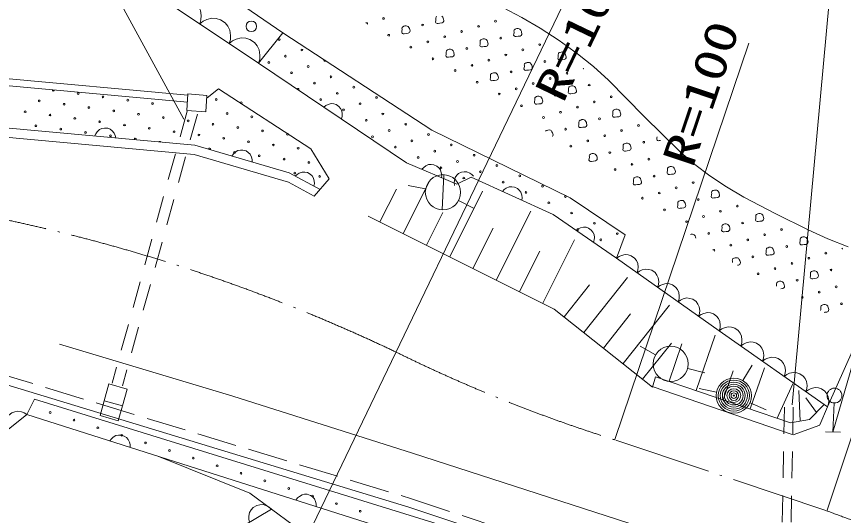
# Model space of a CAD drawing. Units: millimetres, scale not verified. Extents: x 40000 to 680000, y 20000 to 380000.
# Drawn here: x 502077 to 548785, y 267769 to 295981 of the extents above; entities that cross this region are included whole.
import ezdxf
from ezdxf.enums import TextEntityAlignment as Align

# ---------------------------------------------------------------- set-up
doc = ezdxf.new("R2010")
doc.units = ezdxf.units.MM
doc.header["$LTSCALE"] = 1000
for name, pattern in [('USER2', [2.5, 1.5, -1]), ('USER3', [3, 2.25, -0.75]), ('USER5', [7.000001, 5.508197, -0.688525, 0.114754, -0.688525])]:
    doc.linetypes.add(name, pattern=pattern)
for name, color, linetype, lineweight in [('S-BGD', 1, 'Continuous', 13), ('S-BGD-HTXT', 6, 'Continuous', 13), ('S-BMK', 3, 'USER5', 13)]:
    doc.layers.add(name, color=color, linetype=linetype, lineweight=lineweight)
doc.styles.add('ＭＳ ゴシック', font='')
doc.styles.get('ＭＳ ゴシック').set_extended_font_data('MS Gothic')

# ---------------------------------------------------------------- blocks, each defined once
blk = doc.blocks.new('BUHIN48')
at = {"layer": 'S-BGD'}
blk.add_lwpolyline([(-622, -369), (-491, -484), (-344, -562), (-142, -627), (39, -620), (213, -580), (406, -466), (525, -332), (618, -176), (658, 32), (658, 196), (622, 369)], dxfattribs=at)
blk = doc.blocks.new('BUHIN145')
at = {"layer": 'S-BGD'}
blk.add_lwpolyline([(-830, 556), (-896, 324), (-905, 95), (-865, -196), (-749, -418), (-596, -611), (-339, -784), (-102, -852), (148, -875), (432, -801), (636, -703), (830, -556)], dxfattribs=at)
blk = doc.blocks.new('BUHIN147')
at = {"layer": 'S-BGD'}
blk.add_lwpolyline([(-580, 410), (-631, 246), (-641, 84), (-618, -124), (-540, -284), (-434, -424), (-254, -551), (-87, -603), (89, -624), (293, -576), (439, -510), (580, -410)], dxfattribs=at)
blk = doc.blocks.new('BUHIN148')
at = {"layer": 'S-BGD'}
blk.add_lwpolyline([(-613, 430), (-666, 257), (-676, 86), (-651, -133), (-568, -301), (-456, -448), (-266, -581), (-90, -636), (97, -657), (311, -606), (465, -536), (613, -430)], dxfattribs=at)
blk = doc.blocks.new('BUHIN151')
at = {"layer": 'S-BGD'}
blk.add_lwpolyline([(-557, -449), (-412, -544), (-257, -598), (-50, -633), (126, -601), (291, -537), (464, -398), (561, -251), (629, -85), (639, 125), (616, 285), (557, 449)], dxfattribs=at)
blk = doc.blocks.new('BUHIN174')
at = {"layer": 'S-BGD'}
blk.add_lwpolyline([(598, -54), (537, -187), (455, -297), (330, -418), (192, -478), (47, -507), (-138, -491), (-274, -436), (-399, -352), (-504, -210), (-565, -87), (-598, 54)], dxfattribs=at)
blk = doc.blocks.new('BUHIN176')
at = {"layer": 'S-BGD'}
blk.add_lwpolyline([(572, -182), (484, -299), (380, -389), (231, -480), (84, -508), (-63, -506), (-241, -449), (-362, -366), (-466, -258), (-538, -96), (-571, 37), (-572, 182)], dxfattribs=at)
blk = doc.blocks.new('BUHIN196')
at = {"layer": 'S-BGD'}
for p, q in [((425, -18), (-418, 18)), ((-69, -1642), (0, 0))]:
    blk.add_line(p, q, dxfattribs=at)
blk.add_circle((-87, -2061), 419, dxfattribs=at)
blk = doc.blocks.new('BUHIN200')
at = {"layer": 'S-BGD'}
blk.add_circle((0, 0), 995, dxfattribs=at)
blk = doc.blocks.new('BUHIN202')
at = {"layer": 'S-BGD'}
blk.add_line((-42, -994), (42, 994), dxfattribs=at)
blk.add_circle((0, 0), 995, dxfattribs=at)

msp = doc.modelspace()

# ---------------------------------------------------------------- linework, layer by layer
at = {"layer": 'S-BGD'}
for p, q in [((558971, 309897), (548191, 272489)), ((499824, 306955), (517110, 295065)), ((515750, 293343), (495827, 306694)), ((517110, 295065), (515750, 293343)), ((515750, 293343), (517110, 295065)), ((517110, 295065), (525538, 289558)), ((491753, 293359), (511756, 291530)), ((524111, 287717), (515750, 293343)), ((491801, 292953), (511727, 291131)), ((512148, 288711), (481783, 291462)), ((511762, 291601), (511693, 290661)), ((512832, 291523), (511762, 291601)), ((512764, 290584), (512832, 291523)), ((512844, 291385), (513491, 291899)), ((513491, 291899), (518701, 288496)), ((481738, 290938), (512103, 288188)), ((511693, 290661), (512764, 290584)), ((525538, 289558), (533350, 285733)), ((517479, 287137), (512148, 288711)), ((512103, 288188), (517434, 286614)), ((518701, 288496), (519734, 286797)), ((526942, 286493), (524111, 287717)), ((519218, 286205), (517479, 287137)), ((519734, 286797), (518893, 285832)), ((527756, 286889), (526942, 286493)), ((532391, 284792), (527756, 286889)), ((517434, 286614), (518893, 285832)), ((523917, 283708), (525401, 286676)), ((525181, 286240), (524201, 286436)), ((547892, 273915), (553477, 286529)), ((522603, 284365), (523532, 286221)), ((526543, 282395), (528397, 286101)), ((527048, 285581), (527934, 285118)), ((533350, 285733), (536451, 283640)), ((529169, 281081), (531119, 284979)), ((532452, 279438), (521947, 284694)), ((525230, 283052), (526155, 284902)), ((535966, 282311), (532391, 284792)), ((527856, 281738), (528997, 284019)), ((536451, 283640), (535966, 282311)), ((531796, 279767), (533595, 283363)), ((530483, 280424), (531633, 282723)), ((535966, 282311), (541765, 278212)), ((534116, 278117), (536591, 281233)), ((533007, 278998), (534446, 280809)), ((537997, 275033), (532452, 279438)), ((536334, 276355), (538963, 279665)), ((535225, 277236), (536756, 279164)), ((540466, 274838), (541536, 277964)), ((541765, 278212), (547892, 273915)), ((504496, 277450), (514298, 274522)), ((537443, 275474), (539067, 277518)), ((538939, 275360), (539662, 277474)), ((538161, 276845), (537297, 277349)), ((539992, 276084), (540958, 275826)), ((543106, 275404), (543622, 276261)), ((543521, 273792), (544319, 276124)), ((537997, 275033), (538172, 275613)), ((538172, 275613), (545793, 273005)), ((541993, 274315), (542554, 275952)), ((500689, 275406), (524243, 268232)), ((507033, 274260), (507299, 275207)), ((507299, 275207), (508324, 274920)), ((545048, 273269), (545918, 275205)), ((508324, 274920), (508058, 273973)), ((537981, 275054), (545943, 272329)), ((541610, 274745), (540630, 274942)), ((546343, 273100), (546262, 274830)), ((502660, 273485), (503089, 274349)), ((503089, 274349), (545018, 261365)), ((506797, 273416), (507033, 274260)), ((507033, 274260), (508058, 273973)), ((514298, 274522), (524441, 271291)), ((547258, 273589), (546661, 274425)), ((508058, 273973), (507822, 273129)), ((543507, 274146), (544423, 273745)), ((547702, 274048), (546874, 273193)), ((547444, 272889), (547892, 273915)), ((492637, 265400), (502660, 273485)), ((544725, 260083), (502660, 273485)), ((507822, 273129), (506797, 273416)), ((546874, 273193), (545793, 273005)), ((545943, 272329), (547444, 272876)), ((510064, 271126), (515258, 269029)), ((524441, 271291), (544246, 264889)), ((515258, 269029), (517697, 267224)), ((505275, 261484), (516480, 268125)), ((524243, 268232), (545065, 261350))]:
    msp.add_line(p, q, dxfattribs=at)
at = {"layer": 'S-BGD', "linetype": 'USER2'}
for p, q in [((511712, 290621), (507481, 275252)), ((512291, 290462), (508060, 275093)), ((545447, 273894), (545230, 262101)), ((545947, 273885), (545729, 262086))]:
    msp.add_line(p, q, dxfattribs=at)
at = {"layer": 'S-BGD', "linetype": 'USER3'}
for p, q in [((500837, 275883), (524394, 268709)), ((524394, 268709), (545081, 261867))]:
    msp.add_line(p, q, dxfattribs=at)
at = {"layer": 'S-BGD'}
for points in [[(529550, 296485), (530613, 295932), (531655, 295323), (532724, 294622), (533766, 293865), (534664, 293150), (535522, 292391), (537534, 290325), (539587, 288303), (540397, 287610), (541244, 286964), (542183, 286342), (543155, 285771), (544961, 284817), (546789, 283919), (547907, 283416), (549052, 282966)], [(526102, 296007), (526153, 295946), (526183, 295883), (526198, 295824), (526214, 295762), (526205, 295709), (526178, 295658), (526110, 295618), (525991, 295609), (525892, 295595), (525835, 295589), (525799, 295604), (525765, 295628), (525743, 295669), (525759, 295750), (525766, 295809), (525767, 295855), (525761, 295899), (525771, 295943), (525781, 295969), (525807, 295992)], [(519433, 290865), (519550, 290953), (519675, 291010), (519843, 291055), (519993, 291041), (520133, 290998), (520287, 290894), (520381, 290780), (520450, 290647), (520474, 290472), (520468, 290335), (520428, 290195)], [(531949, 289492), (531975, 289514), (532006, 289529)], [(532006, 289529), (532040, 289544), (532095, 289564), (532173, 289565), (532228, 289551), (532270, 289529), (532321, 289468), (532350, 289406), (532365, 289347), (532382, 289284), (532372, 289231), (532356, 289201)], [(538458, 288972), (538382, 288962), (538326, 288956), (538290, 288971), (538256, 288995), (538234, 289036), (538250, 289117), (538256, 289173)], [(514238, 288094), (514323, 288213), (514425, 288305), (514572, 288399), (514719, 288431), (514866, 288431), (515044, 288378), (515168, 288298), (515274, 288192), (515349, 288032), (515385, 287899), (515389, 287754)], [(524976, 287343), (525075, 287451), (525187, 287530), (525344, 287605), (525494, 287619), (525640, 287602), (525811, 287528), (525924, 287434), (526016, 287315), (526071, 287148), (526091, 287012), (526078, 286867)], [(517820, 286955), (517927, 287054), (518046, 287123), (518209, 287185), (518359, 287186), (518503, 287157), (518667, 287069), (518772, 286965), (518854, 286840), (518895, 286668), (518903, 286531), (518877, 286388)], [(526810, 286429), (526792, 286574), (526806, 286711), (526851, 286879), (526938, 287002), (527047, 287101), (527214, 287182), (527359, 287206), (527510, 287199), (527672, 287131), (527788, 287057), (527889, 286953)], [(529527, 286088), (529627, 286194), (529741, 286270), (529900, 286344), (530049, 286355), (530195, 286335), (530365, 286258), (530476, 286162), (530566, 286042), (530619, 285874), (530636, 285737), (530620, 285593)], [(533685, 283894), (533804, 283980), (533929, 284035), (534098, 284078), (534248, 284062), (534388, 284016), (534540, 283910), (534632, 283795), (534700, 283661), (534721, 283486), (534713, 283348), (534671, 283209)], [(540149, 283662), (540174, 283672), (540253, 283673), (540308, 283659), (540350, 283637), (540401, 283576), (540430, 283514), (540445, 283454)], [(542508, 282077), (542512, 282112), (542512, 282159), (542506, 282203), (542517, 282247), (542526, 282273), (542553, 282296), (542584, 282310)], [(542584, 282310), (542618, 282325), (542672, 282345), (542751, 282346), (542806, 282333), (542848, 282310), (542899, 282249), (542928, 282187), (542943, 282128), (542960, 282065), (542950, 282012), (542923, 281962), (542855, 281921), (542801, 281917)], [(545003, 280727), (545010, 280786), (545010, 280832), (545004, 280876), (545015, 280920), (545024, 280946), (545051, 280969), (545082, 280983)], [(545082, 280983), (545116, 280998), (545170, 281019), (545249, 281020), (545304, 281006), (545346, 280984), (545397, 280923), (545426, 280860), (545441, 280801), (545458, 280739), (545448, 280686), (545421, 280635), (545353, 280595), (545246, 280586)], [(547493, 279363), (547501, 279400), (547508, 279459), (547508, 279505), (547502, 279550), (547513, 279594), (547522, 279620), (547549, 279642), (547580, 279657)], [(547580, 279657), (547614, 279672), (547668, 279692), (547747, 279693), (547802, 279679), (547844, 279657), (547895, 279596), (547924, 279534), (547939, 279475), (547956, 279412), (547946, 279359), (547919, 279309), (547851, 279268), (547733, 279259), (547695, 279254)]]:
    msp.add_lwpolyline(points, dxfattribs=at)
for points in [[(523927, 295421), (523960, 295436), (524015, 295456), (524093, 295457), (524148, 295443), (524190, 295421), (524241, 295360), (524270, 295298), (524286, 295239), (524302, 295176), (524292, 295123), (524265, 295073), (524197, 295032), (524079, 295023), (523980, 295009), (523923, 295004), (523887, 295019), (523853, 295042), (523831, 295084), (523847, 295164), (523854, 295223), (523855, 295269), (523849, 295314), (523859, 295358), (523869, 295384), (523895, 295406)], [(530249, 295266), (530283, 295280), (530337, 295301), (530416, 295302), (530471, 295288), (530513, 295266), (530564, 295205), (530593, 295143), (530608, 295083), (530625, 295021), (530615, 294968), (530588, 294917), (530520, 294877), (530402, 294868), (530302, 294854), (530246, 294849), (530210, 294863), (530176, 294887), (530154, 294929), (530170, 295009), (530177, 295068), (530177, 295114), (530171, 295159), (530182, 295202), (530191, 295228), (530218, 295251)], [(528337, 294680), (528370, 294695), (528425, 294715), (528503, 294716), (528558, 294702), (528600, 294680), (528651, 294619), (528681, 294557), (528696, 294498), (528712, 294435), (528703, 294382), (528676, 294332), (528608, 294291), (528489, 294282), (528390, 294268), (528334, 294263), (528298, 294278), (528263, 294301), (528242, 294343), (528257, 294424), (528265, 294482), (528265, 294528), (528259, 294573), (528269, 294617), (528279, 294643), (528305, 294666)], [(526425, 294094), (526458, 294109), (526513, 294130), (526591, 294130), (526646, 294117), (526688, 294094), (526739, 294033), (526768, 293971), (526784, 293912), (526800, 293850), (526790, 293797), (526763, 293746), (526695, 293706), (526577, 293696), (526478, 293682), (526421, 293677), (526385, 293692), (526351, 293716), (526329, 293757), (526345, 293838), (526352, 293896), (526353, 293943), (526347, 293987), (526357, 294031), (526367, 294057), (526393, 294080)], [(532747, 293939), (532781, 293954), (532835, 293974), (532914, 293975), (532969, 293962), (533011, 293939), (533062, 293878), (533091, 293816), (533106, 293757), (533123, 293694), (533113, 293642), (533086, 293591), (533018, 293550), (532900, 293541), (532800, 293527), (532744, 293522), (532708, 293537), (532674, 293561), (532652, 293602), (532668, 293683), (532675, 293741), (532675, 293788), (532669, 293832), (532680, 293876), (532689, 293902), (532716, 293925)], [(530835, 293353), (530868, 293368), (530923, 293389), (531001, 293390), (531056, 293376), (531098, 293354), (531150, 293292), (531179, 293230), (531194, 293171), (531210, 293109), (531201, 293056), (531174, 293005), (531106, 292965), (530987, 292955), (530888, 292942), (530832, 292936), (530796, 292951), (530761, 292975), (530740, 293016), (530756, 293097), (530763, 293155), (530763, 293202), (530757, 293246), (530768, 293290), (530777, 293316), (530803, 293339)], [(528923, 292768), (528956, 292782), (529011, 292803), (529089, 292804), (529144, 292790), (529186, 292768), (529237, 292707), (529266, 292645), (529282, 292585), (529298, 292523), (529288, 292470), (529261, 292419), (529193, 292379), (529075, 292370), (528976, 292356), (528919, 292351), (528883, 292365), (528849, 292389), (528827, 292431), (528843, 292511), (528850, 292570), (528851, 292616), (528845, 292660), (528855, 292704), (528865, 292730), (528891, 292753)], [(533333, 292027), (533366, 292042), (533421, 292062), (533499, 292063), (533555, 292049), (533596, 292027), (533648, 291966), (533677, 291904), (533692, 291845), (533708, 291782), (533699, 291729), (533672, 291678), (533604, 291638), (533485, 291629), (533386, 291615), (533330, 291610), (533294, 291625), (533259, 291648), (533238, 291690), (533254, 291770), (533261, 291829), (533261, 291875), (533255, 291920), (533266, 291964), (533275, 291990), (533301, 292012)], [(531421, 291441), (531454, 291456), (531509, 291476), (531587, 291477), (531642, 291464), (531684, 291441), (531735, 291380), (531764, 291318), (531780, 291259), (531796, 291196), (531786, 291144), (531759, 291093), (531691, 291052), (531573, 291043), (531474, 291029), (531417, 291024), (531381, 291039), (531347, 291063), (531325, 291104), (531341, 291185), (531348, 291243), (531349, 291290), (531343, 291334), (531353, 291378), (531363, 291404), (531389, 291427)], [(535831, 290700), (535864, 290715), (535919, 290735), (535998, 290736), (536053, 290723), (536094, 290700), (536146, 290639), (536175, 290577), (536190, 290518), (536206, 290456), (536197, 290403), (536170, 290352), (536102, 290312), (535984, 290302), (535884, 290288), (535828, 290283), (535792, 290298), (535758, 290322), (535736, 290363), (535752, 290444), (535759, 290502), (535759, 290549), (535753, 290593), (535764, 290637), (535773, 290663), (535799, 290686)], [(533919, 290114), (533952, 290129), (534007, 290150), (534085, 290151), (534140, 290137), (534182, 290115), (534233, 290054), (534262, 289991), (534278, 289932), (534294, 289870), (534284, 289817), (534258, 289766), (534189, 289726), (534071, 289716), (533972, 289703), (533915, 289697), (533879, 289712), (533845, 289736), (533823, 289777), (533839, 289858), (533846, 289917), (533847, 289963), (533841, 290007), (533851, 290051), (533861, 290077), (533887, 290100)], [(536417, 288788), (536450, 288803), (536505, 288823), (536583, 288824), (536638, 288810), (536680, 288788), (536731, 288727), (536760, 288665), (536776, 288606), (536792, 288543), (536783, 288490), (536756, 288440), (536687, 288399), (536569, 288390), (536470, 288376), (536413, 288371), (536377, 288386), (536343, 288409), (536321, 288451), (536337, 288531), (536344, 288590), (536345, 288636), (536339, 288681), (536349, 288725), (536359, 288751), (536385, 288774)], [(534505, 288202), (534538, 288217), (534593, 288237), (534671, 288238), (534726, 288225), (534768, 288202), (534819, 288141), (534848, 288079), (534864, 288020), (534880, 287957), (534870, 287905), (534843, 287854), (534775, 287814), (534657, 287804), (534558, 287790), (534501, 287785), (534465, 287800), (534431, 287824), (534409, 287865), (534425, 287946), (534432, 288004), (534433, 288051), (534426, 288095), (534437, 288139), (534447, 288165), (534473, 288188)], [(538915, 287461), (538948, 287476), (539003, 287497), (539081, 287497), (539136, 287484), (539178, 287461), (539229, 287400), (539259, 287338), (539274, 287279), (539290, 287217), (539281, 287164), (539254, 287113), (539185, 287073), (539067, 287063), (538968, 287049), (538911, 287044), (538875, 287059), (538841, 287083), (538819, 287124), (538835, 287205), (538842, 287263), (538843, 287310), (538837, 287354), (538847, 287398), (538857, 287424), (538883, 287447)], [(537003, 286876), (537036, 286890), (537091, 286911), (537169, 286912), (537224, 286898), (537266, 286876), (537317, 286815), (537346, 286752), (537362, 286693), (537378, 286631), (537368, 286578), (537341, 286527), (537273, 286487), (537155, 286478), (537056, 286464), (536999, 286458), (536963, 286473), (536929, 286497), (536907, 286538), (536923, 286619), (536930, 286678), (536931, 286724), (536924, 286768), (536935, 286812), (536945, 286838), (536971, 286861)], [(541413, 286135), (541446, 286149), (541501, 286170), (541579, 286171), (541634, 286157), (541676, 286135), (541727, 286074), (541757, 286012), (541772, 285952), (541788, 285890), (541779, 285837), (541752, 285786), (541683, 285746), (541565, 285737), (541466, 285723), (541409, 285718), (541373, 285732), (541339, 285756), (541317, 285798), (541333, 285878), (541340, 285937), (541341, 285983), (541335, 286028), (541345, 286071), (541355, 286097), (541381, 286120)], [(539501, 285549), (539534, 285564), (539589, 285584), (539667, 285585), (539722, 285571), (539764, 285549), (539815, 285488), (539844, 285426), (539860, 285367), (539876, 285304), (539866, 285251), (539839, 285201), (539771, 285160), (539653, 285151), (539554, 285137), (539497, 285132), (539461, 285147), (539427, 285170), (539405, 285212), (539421, 285293), (539428, 285351), (539429, 285397), (539422, 285442), (539433, 285486), (539443, 285512), (539469, 285535)], [(543911, 284808), (543944, 284823), (543999, 284843), (544077, 284844), (544132, 284831), (544174, 284808), (544225, 284747), (544255, 284685), (544270, 284626), (544286, 284563), (544277, 284511), (544250, 284460), (544182, 284419), (544063, 284410), (543964, 284396), (543907, 284391), (543871, 284406), (543837, 284430), (543815, 284471), (543831, 284552), (543838, 284610), (543839, 284657), (543833, 284701), (543843, 284745), (543853, 284771), (543879, 284794)], [(541999, 284222), (542032, 284237), (542087, 284258), (542165, 284258), (542220, 284245), (542262, 284223), (542313, 284161), (542342, 284099), (542358, 284040), (542374, 283978), (542364, 283925), (542337, 283874), (542269, 283834), (542151, 283824), (542052, 283811), (541995, 283805), (541959, 283820), (541925, 283844), (541903, 283885), (541919, 283966), (541926, 284024), (541927, 284071), (541920, 284115), (541931, 284159), (541941, 284185), (541967, 284208)], [(546409, 283481), (546442, 283496), (546497, 283517), (546575, 283518), (546630, 283504), (546672, 283482), (546723, 283421), (546753, 283358), (546768, 283299), (546784, 283237), (546775, 283184), (546748, 283133), (546680, 283093), (546561, 283083), (546462, 283070), (546405, 283064), (546369, 283079), (546335, 283103), (546313, 283144), (546329, 283225), (546336, 283284), (546337, 283330), (546331, 283374), (546341, 283418), (546351, 283444), (546377, 283467)], [(544497, 282896), (544530, 282911), (544585, 282931), (544663, 282932), (544718, 282918), (544760, 282896), (544811, 282835), (544840, 282773), (544856, 282714), (544872, 282651), (544862, 282598), (544835, 282547), (544767, 282507), (544649, 282498), (544550, 282484), (544493, 282479), (544457, 282494), (544423, 282517), (544401, 282559), (544417, 282639), (544424, 282698), (544425, 282744), (544419, 282789), (544429, 282833), (544439, 282859), (544465, 282881)], [(546995, 281569), (547028, 281584), (547083, 281604), (547161, 281605), (547216, 281592), (547258, 281569), (547309, 281508), (547338, 281446), (547354, 281387), (547370, 281324), (547360, 281272), (547333, 281221), (547265, 281181), (547147, 281171), (547048, 281157), (546991, 281152), (546955, 281167), (546921, 281191), (546899, 281232), (546915, 281313), (546922, 281371), (546923, 281418), (546917, 281462), (546927, 281506), (546937, 281532), (546963, 281555)]]:
    msp.add_lwpolyline(points, close=True, dxfattribs=at)
for centre, radius in [((515339, 295424), 298), ((522808, 295873), 49.8), ((529130, 295718), 49.8), ((525013, 295503), 49.8), ((528174, 295425), 49.8), ((526262, 294840), 49.8), ((527218, 295133), 49.8), ((529423, 294762), 49.8), ((516909, 294673), 49.8), ((524350, 294254), 49.8), ((525306, 294547), 49.8), ((531629, 294392), 49.8), ((518198, 294090), 49.8), ((527511, 294176), 49.8), ((529716, 293806), 49.8), ((530672, 294099), 49.8), ((516327, 293384), 49.8), ((517262, 293737), 49.8), ((525599, 293591), 49.8), ((528760, 293513), 49.8), ((531921, 293436), 49.8), ((518551, 293154), 49.8), ((526848, 292927), 49.8), ((527804, 293220), 49.8), ((530009, 292850), 49.8), ((517615, 292801), 49.8), ((519839, 292571), 49.8), ((532214, 292479), 49.8), ((533170, 292772), 49.8), ((518904, 292218), 49.8), ((521128, 291988), 49.8), ((528097, 292264), 49.8), ((530302, 291894), 49.8), ((531258, 292187), 49.8), ((534419, 292109), 49.8), ((505558, 291625), 49.8), ((506960, 291437), 49.8), ((520192, 291636), 49.8), ((522416, 291405), 49.8), ((529346, 291601), 49.8), ((532507, 291523), 49.8), ((535668, 291446), 49.8), ((503362, 291207), 49.8), ((504763, 291019), 49.8), ((508362, 291249), 49.8), ((509763, 291060), 49.8), ((513361, 291290), 49.8), ((514763, 291102), 49.8), ((519256, 291283), 49.8), ((521481, 291053), 49.8), ((530595, 290938), 49.8), ((534712, 291153), 49.8), ((502567, 290600), 49.8), ((506165, 290830), 49.8), ((507567, 290642), 49.8), ((513968, 290495), 49.8), ((520545, 290700), 49.8), ((522769, 290470), 49.8), ((532800, 290567), 49.8), ((533756, 290860), 49.8), ((503968, 290412), 49.8), ((505370, 290224), 49.8), ((506772, 290035), 49.8), ((508968, 290454), 49.8), ((510370, 290265), 49.8), ((511771, 290077), 49.8), ((515370, 290307), 49.8), ((521833, 290117), 49.8), ((531844, 290274), 49.8), ((535005, 290197), 49.8), ((503173, 289805), 49.8), ((504575, 289617), 49.8), ((508173, 289847), 49.8), ((509575, 289659), 49.8), ((513173, 289889), 49.8), ((514575, 289700), 49.8), ((524058, 289887), 49.8), ((533093, 289611), 49.8), ((537210, 289826), 49.8), ((505977, 289429), 49.8), ((507378, 289240), 49.8), ((510977, 289470), 49.8), ((512378, 289282), 49.8), ((513780, 289094), 49.8), ((515976, 289512), 49.8), ((517378, 289324), 49.8), ((522186, 289181), 49.8), ((523122, 289534), 49.8), ((525346, 289304), 49.8), ((535298, 289240), 49.8), ((536254, 289533), 49.8), ((515181, 288905), 49.8), ((516583, 288717), 49.8), ((524410, 288951), 49.8), ((526635, 288721), 49.8), ((533386, 288655), 49.8), ((534342, 288948), 49.8), ((537503, 288870), 49.8), ((514386, 288299), 49.8), ((517985, 288529), 49.8), ((523475, 288598), 49.8), ((525699, 288368), 49.8), ((527923, 288138), 49.8), ((535591, 288284), 49.8), ((538752, 288207), 49.8), ((515788, 288110), 49.8), ((517190, 287922), 49.8), ((518591, 287734), 49.8), ((524763, 288015), 49.8), ((526987, 287785), 49.8), ((537796, 287914), 49.8), ((526052, 287433), 49.8), ((528276, 287203), 49.8), ((529212, 287555), 49.8), ((535884, 287328), 49.8), ((536840, 287621), 49.8), ((517796, 287127), 49.8), ((519198, 286939), 49.8), ((527340, 286850), 49.8), ((530500, 286972), 49.8), ((538089, 286958), 49.8), ((529564, 286620), 49.8), ((531789, 286390), 49.8), ((539338, 286294), 49.8), ((540294, 286587), 49.8), ((530853, 286037), 49.8), ((533077, 285807), 49.8), ((538382, 286002), 49.8), ((532141, 285454), 49.8), ((537426, 285709), 49.8), ((540587, 285631), 49.8), ((533430, 284871), 49.8), ((538675, 285045), 49.8), ((541836, 284968), 49.8), ((542792, 285261), 49.8), ((540880, 284675), 49.8), ((533783, 283935), 49.8), ((534718, 284288), 49.8), ((539924, 284382), 49.8), ((543085, 284305), 49.8), ((545290, 283934), 49.8), ((536007, 283705), 49.8), ((541173, 283719), 49.8), ((544334, 283641), 49.8), ((535071, 283352), 49.8), ((542422, 283056), 49.8), ((543378, 283348), 49.8), ((545583, 282978), 49.8), ((547788, 282607), 49.8), ((543671, 282392), 49.8), ((546832, 282315), 49.8), ((544920, 281729), 49.8), ((545876, 282022), 49.8), ((548081, 281651), 49.8), ((543963, 281436), 49.8), ((546169, 281066), 49.8), ((548374, 280695), 49.8), ((547418, 280402), 49.8), ((546462, 280109), 49.8), ((548667, 279739), 49.8), ((542591, 274547), 995), ((542591, 274547), 880), ((542591, 274547), 765), ((542591, 274547), 645), ((542591, 274547), 530), ((542591, 274547), 390), ((542591, 274547), 270), ((542591, 274547), 155), ((542591, 274547), 30), ((503976, 273590), 49.8), ((505324, 273161), 49.8), ((506671, 272732), 49.8), ((508019, 272302), 49.8), ((509366, 271873), 49.8), ((510713, 271444), 49.8), ((512061, 271014), 49.8), ((513408, 270585), 49.8), ((514756, 270156), 49.8), ((516103, 269727), 49.8), ((517451, 269297), 49.8), ((518798, 268868), 49.8), ((520146, 268439), 49.8), ((521493, 268009), 49.8)]:
    msp.add_circle(centre, radius, dxfattribs=at)
for centre, start, end in [((521852, 295581), 320.7666, 160.5644), ((523101, 294917), 272.6316, 208.6994), ((519486, 293507), 141.4617, 332.2165), ((534127, 293065), 190.5374, 267.3242), ((504157, 291814), 163.6475, 5.906), ((517968, 291866), 311.9342, 160.193), ((508780, 289052), 309.0058, 220.643), ((510182, 288864), 25.5868, 144.062), ((512985, 288487), 317.3257, 189.7818), ((541465, 282763), 288.7077, 180.4838), ((548744, 282900), 206.6774, 286.7899)]:
    msp.add_arc(centre, 49.8, start, end, dxfattribs=at)
at = {"layer": 'S-BGD-HTXT'}
for p, q in [((499292, 312664), (511532, 290169)), ((545883, 274024), (548415, 301529)), ((510907, 250794), (534546, 299998)), ((535872, 272062), (543440, 294480)), ((547851, 268012), (555690, 291718))]:
    msp.add_line(p, q, dxfattribs=at)
at = {"layer": 'S-BMK'}
msp.add_line((535931, 272026), (547821, 268041), dxfattribs=at)
for centre, radius, start, end in [((480719, 187177), 99504, 64.5336, 83.20087), ((562031, 355049), 87029, 243.72447, 252.54893), ((575945, 342236), 79347, 249.24101, 262.05185)]:
    msp.add_arc(centre, radius, start, end, dxfattribs=at)

# ---------------------------------------------------------------- block references
at = {"rotation": 180}
for name, p in [('BUHIN145', (511599, 296125)), ('BUHIN145', (513259, 295012)), ('BUHIN145', (514920, 293900)), ('BUHIN174', (507087, 289169)), ('BUHIN202', (526162, 286045)), ('BUHIN147', (536546, 281901)), ('BUHIN147', (537706, 281081)), ('BUHIN147', (538865, 280261)), ('BUHIN147', (540025, 279442)), ('BUHIN147', (541185, 278622)), ('BUHIN148', (542377, 277782)), ('BUHIN148', (543603, 276923)), ('BUHIN200', (539025, 276342)), ('BUHIN148', (544828, 276064)), ('BUHIN148', (546053, 275204)), ('BUHIN148', (547279, 274345)), ('BUHIN196', (548191, 272489)), ('BUHIN151', (502103, 273036)), ('BUHIN176', (507918, 271810)), ('BUHIN176', (518434, 268459)), ('BUHIN48', (515857, 267756))]:
    msp.add_blockref(name, p, dxfattribs=at)

# ---------------------------------------------------------------- texts
at = {"layer": 'S-BGD-HTXT', "style": 'ＭＳ ゴシック', "width": 1.35}
for rotation, p in [(64.3, (533439, 290775)), (71.4, (540786, 287181))]:
    msp.add_text('R=100', height=1833, rotation=rotation, dxfattribs=at).set_placement(p, align=Align.BOTTOM_LEFT)

doc.saveas('drawing.dxf')
